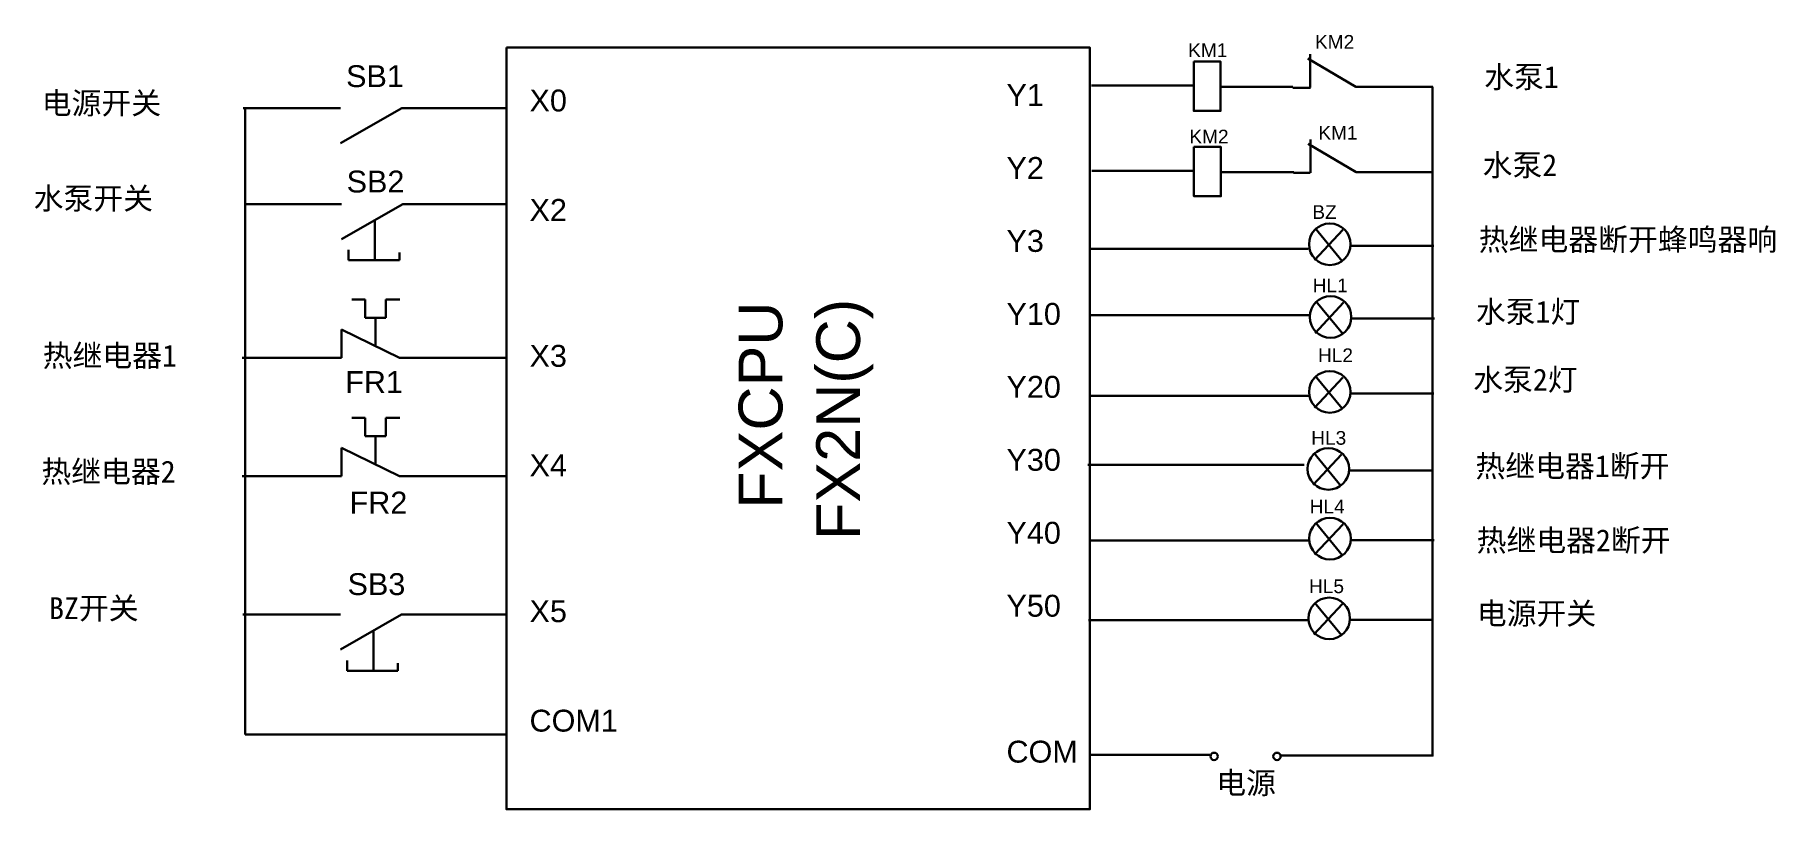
# Model space of a CAD drawing. Header units: millimetres. Extents: x 2332 to 2650, y 2001 to 2142.
import ezdxf

# ---------------------------------------------------------------- set-up
doc = ezdxf.new("R2010")
doc.units = ezdxf.units.MM
doc.linetypes.add('DASHED', pattern=[19.05, 12.7, -6.35])
doc.layers.add('图层1', color=7, linetype='Continuous', lineweight=30)
doc.layers.add('图层2', color=7, linetype='DASHED', lineweight=30)
doc.styles.get("Standard").update_dxf_attribs({"font": 'arial.ttf'})
doc.styles.add('样式 1', font='arial.ttf', dxfattribs={"height": 4})
doc.styles.add('样式 2', font='arial.ttf', dxfattribs={"height": 8})

msp = doc.modelspace()

# ---------------------------------------------------------------- linework, layer by layer
at = {"layer": '图层1'}
for p, q in [((2565.4, 2132.7), (2565.4, 2138.79)), ((2565, 2138), (2573.76, 2132.83)), ((2525.44, 2133.07), (2543.87, 2133.07)), ((2548.95, 2132.83), (2562.2, 2132.83)), ((2565.48, 2132.62), (2562.2, 2132.62)), ((2573.76, 2132.83), (2587.82, 2132.83)), ((2587.76, 2132.84), (2587.76, 2010.45)), ((2388.15, 2128.89), (2370.34, 2128.89)), ((2370.69, 2128.78), (2370.69, 2014.4)), ((2399.35, 2128.89), (2388.15, 2122.5)), ((2418.45, 2128.89), (2399.35, 2128.89)), ((2565.05, 2122.39), (2573.81, 2117.22)), ((2565.45, 2117.09), (2565.45, 2123.19)), ((2525.49, 2117.46), (2543.92, 2117.46)), ((2549, 2117.22), (2562.42, 2117.22)), ((2565.39, 2117.11), (2562.38, 2117.11)), ((2573.81, 2117.22), (2587.87, 2117.22)), ((2388.33, 2111.39), (2370.52, 2111.39)), ((2399.53, 2111.39), (2388.33, 2104.99)), ((2418.63, 2111.39), (2399.53, 2111.39)), ((2394.42, 2108.48), (2394.42, 2101.1)), ((2566.19, 2101.1), (2571.38, 2106.69)), ((2566.33, 2106.95), (2571.25, 2100.97)), ((2568.99, 2107.83), (2568.99, 2107.83)), ((2525.01, 2103.22), (2565.04, 2103.22)), ((2572.84, 2103.76), (2588.01, 2103.76)), ((2389.58, 2101.1), (2389.58, 2103.01)), ((2394.42, 2101.1), (2389.58, 2101.1)), ((2394.42, 2101.1), (2398.88, 2101.1)), ((2398.88, 2101.1), (2398.88, 2102.5)), ((2390.19, 2093.96), (2392.65, 2093.96)), ((2392.65, 2093.96), (2392.65, 2090.57)), ((2396.39, 2090.57), (2396.39, 2093.96)), ((2396.39, 2093.96), (2398.95, 2093.96)), ((2566.46, 2093.66), (2571.38, 2087.68)), ((2569.12, 2094.54), (2569.12, 2094.54)), ((2392.65, 2090.57), (2396.39, 2090.57)), ((2525.25, 2091.08), (2565.28, 2091.08)), ((2566.33, 2087.81), (2571.51, 2093.39)), ((2572.98, 2090.47), (2588.14, 2090.47)), ((2398.92, 2083.28), (2388.3, 2088.48)), ((2388.3, 2088.48), (2388.3, 2083.28)), ((2388.3, 2083.28), (2370.14, 2083.28)), ((2418.45, 2083.28), (2398.92, 2083.28)), ((2566.19, 2074.12), (2571.38, 2079.7)), ((2566.33, 2079.97), (2571.25, 2073.99)), ((2568.99, 2080.85), (2568.99, 2080.85)), ((2525.25, 2076.32), (2565.24, 2076.32)), ((2572.84, 2076.78), (2588.01, 2076.78)), ((2390.18, 2072.32), (2392.64, 2072.32)), ((2392.64, 2072.32), (2392.64, 2068.93)), ((2396.38, 2068.93), (2396.38, 2072.32)), ((2396.38, 2072.32), (2398.94, 2072.32)), ((2392.64, 2068.93), (2396.38, 2068.93)), ((2398.91, 2061.64), (2388.29, 2066.85)), ((2388.29, 2066.85), (2388.29, 2061.64)), ((2565.93, 2060.03), (2571.12, 2065.61)), ((2566.06, 2065.88), (2570.98, 2059.9)), ((2568.72, 2066.76), (2568.72, 2066.76)), ((2524.77, 2063.7), (2564.32, 2063.7)), ((2572.58, 2062.69), (2587.74, 2062.69)), ((2388.29, 2061.64), (2370.13, 2061.64)), ((2418.43, 2061.64), (2398.91, 2061.64)), ((2566.22, 2047.3), (2571.41, 2052.88)), ((2566.36, 2053.15), (2571.28, 2047.17)), ((2569.02, 2054.03), (2569.02, 2054.03)), ((2525.01, 2049.9), (2565.04, 2049.9)), ((2572.87, 2049.96), (2588.04, 2049.96)), ((2566.09, 2032.73), (2571.28, 2038.31)), ((2566.22, 2038.57), (2571.14, 2032.59)), ((2568.88, 2039.45), (2568.88, 2039.45)), ((2388.09, 2036.35), (2370.28, 2036.35)), ((2399.29, 2036.35), (2388.09, 2029.95)), ((2394.18, 2033.44), (2394.18, 2026.06)), ((2418.38, 2036.35), (2399.29, 2036.35)), ((2524.88, 2035.32), (2564.9, 2035.32)), ((2572.74, 2035.38), (2587.9, 2035.38)), ((2389.34, 2026.06), (2389.34, 2027.97)), ((2398.63, 2026.06), (2398.63, 2027.46)), ((2394.18, 2026.06), (2389.34, 2026.06)), ((2394.18, 2026.06), (2398.63, 2026.06)), ((2370.69, 2014.4), (2418.45, 2014.4)), ((2547.07, 2010.69), (2525.27, 2010.69)), ((2587.91, 2010.6), (2560.11, 2010.6))]:
    msp.add_line(p, q, dxfattribs=at)
for points in [[(2418.45, 2139.98), (2525.12, 2139.98), (2525.12, 2000.77), (2418.45, 2000.77)], [(2544.1, 2137.42), (2549.03, 2137.42), (2549.03, 2128.41), (2544.1, 2128.41)], [(2544.15, 2121.82), (2549.08, 2121.82), (2549.08, 2112.8), (2544.15, 2112.8)]]:
    msp.add_lwpolyline(points, close=True, dxfattribs=at)
for centre, radius in [((2568.99, 2104.03), 3.8), ((2569.12, 2090.74), 3.8), ((2568.99, 2077.05), 3.8), ((2568.72, 2062.96), 3.8), ((2569.02, 2050.22), 3.8), ((2568.88, 2035.65), 3.8), ((2547.83, 2010.43), 0.671), ((2559.33, 2010.43), 0.671)]:
    msp.add_circle(centre, radius, dxfattribs=at)
at = {"layer": '图层2'}
for p, q in [((2394.52, 2085.36), (2394.52, 2090.57)), ((2394.51, 2063.72), (2394.51, 2068.93))]:
    msp.add_line(p, q, dxfattribs=at)

# ---------------------------------------------------------------- texts
at = {"layer": '图层1', "style": '样式 2'}
for s, p in [('FXCPU', (2468.91, 2055.69)), (' FX2N(C)', (2483.1, 2046.88))]:
    msp.add_text(s, height=8, rotation=90, dxfattribs=at).set_placement(p)
at = {"layer": '图层1', "char_height": 2.5, "attachment_point": 1}
for s, width, heights, insert in [('KM2', 11.5187, [0], (2566.27, 2142.28)), ('KM1', 11.5187, [0], (2543.09, 2140.75)), ('KM1', 11.5187, [0], (2566.89, 2125.67)), ('KM2', 11.5187, [0], (2543.31, 2124.97)), ('BZ', 11.4218, [2.51], (2565.79, 2111.17)), ('HL1', 11.5187, [0], (2565.85, 2097.75)), ('HL2', 11.5187, [0], (2566.82, 2084.99)), ('HL3', 11.5187, [0], (2565.58, 2069.89)), ('HL4', 11.5187, [0], (2565.31, 2057.34)), ('HL5', 11.5187, [0], (2565.18, 2042.76))]:
    msp.add_mtext_dynamic_manual_height_columns(s, width=width, gutter_width=12.5, heights=heights, dxfattribs=dict(at, insert=insert))
at = {"layer": '图层1', "char_height": 4, "attachment_point": 1, "style": '样式 1'}
for s, width, gutter_width, insert in [('SB1', 19.9963, 40, (2389.14, 2136.76)), ('{\\fSimSun|b0|i0|c134|p2;水泵1}', 27.1078, 20, (2597.21, 2136.62)), ('{\\fSimSun|b0|i0|c134|p2;电源开关}', 27.1078, 20, (2333.5, 2131.83)), ('X0\\P\\P\\PX2\\P\\P\\P\\PX3\\P\\P\\PX4\\P\\P\\P\\PX5\\P\\P\\PCOM1', 288.9494, 12.5, (2422.68, 2132.31)), ('\\PY1\\P\\PY2\\P\\PY3\\P\\PY10\\P\\PY20\\P\\PY30\\P\\PY40\\P\\PY50\\P\\P \\P\\PCOM', 14.1501, 12.5, (2509.88, 2139.98)), ('{\\fSimSun|b0|i0|c134|p2;水泵2}', 27.1078, 20, (2596.92, 2120.5)), ('SB2', 19.9963, 40, (2389.24, 2117.5)), ('{\\fSimSun|b0|i0|c134|p2;水泵开关}', 27.1078, 20, (2332.02, 2114.42)), ('{\\fSimSun|b0|i0|c134|p2;热继电器断开蜂鸣器响}', 70.1806, 20, (2596.22, 2106.9)), ('{\\fSimSun|b0|i0|c134|p2;水泵1灯}', 27.1078, 20, (2595.69, 2093.71)), ('{\\fSimSun|b0|i0|c134|p2;热继电器1}', 27.1078, 20, (2333.67, 2085.68)), ('{\\fSimSun|b0|i0|c134|p2;水泵2灯}', 27.1078, 20, (2595.2, 2081.3)), ('FR1', 19.9963, 40, (2388.97, 2080.85)), ('{\\fSimSun|b0|i0|c134|p2;热继电器2}', 27.1078, 20, (2333.43, 2064.48)), ('{\\fSimSun|b0|i0|c134|p2;热继电器1断开}', 42.2542, 20, (2595.62, 2065.49)), ('FR2', 19.9963, 40, (2389.78, 2058.81)), ('{\\fSimSun|b0|i0|c134|p2;热继电器2断开}', 42.2542, 20, (2595.83, 2051.92)), ('SB3', 19.9963, 40, (2389.41, 2043.91)), ('{\\fSimSun|b0|i0|c134|p2;BZ开关}', 27.1078, 20, (2334.85, 2039.51)), ('{\\fSimSun|b0|i0|c134|p2;电源开关}', 27.1078, 20, (2595.86, 2038.55)), ('{\\fSimSun|b0|i0|c134|p2;电源}', 26.5135, 40, (2548.23, 2007.58))]:
    msp.add_mtext_dynamic_manual_height_columns(s, width=width, gutter_width=gutter_width, heights=[0], dxfattribs=dict(at, insert=insert))

doc.saveas('drawing.dxf')
